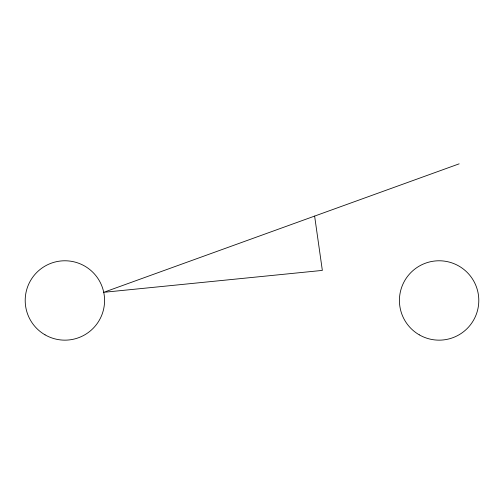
<?xml version="1.0" encoding="UTF-8"?>
<svg xmlns="http://www.w3.org/2000/svg" width="504" height="504" viewBox="0 0 504 504"><rect width="100%" height="100%" fill="white"/><g stroke="black" fill="none" stroke-linecap="round" stroke-linejoin="round"><path stroke-width="0.76" d="M459.144 163.844L103.736 292.314L322.346 270.409L314.622 216.084M419.265 334.839A39.69 39.69 0 0 0 478.8 300.466A39.69 39.69 0 0 0 419.265 266.093A39.69 39.69 0 0 0 419.265 334.839M45.045 334.839A39.69 39.69 0 0 0 104.58 300.466A39.69 39.69 0 0 0 45.045 266.093A39.69 39.69 0 0 0 45.045 334.839"/></g></svg>
